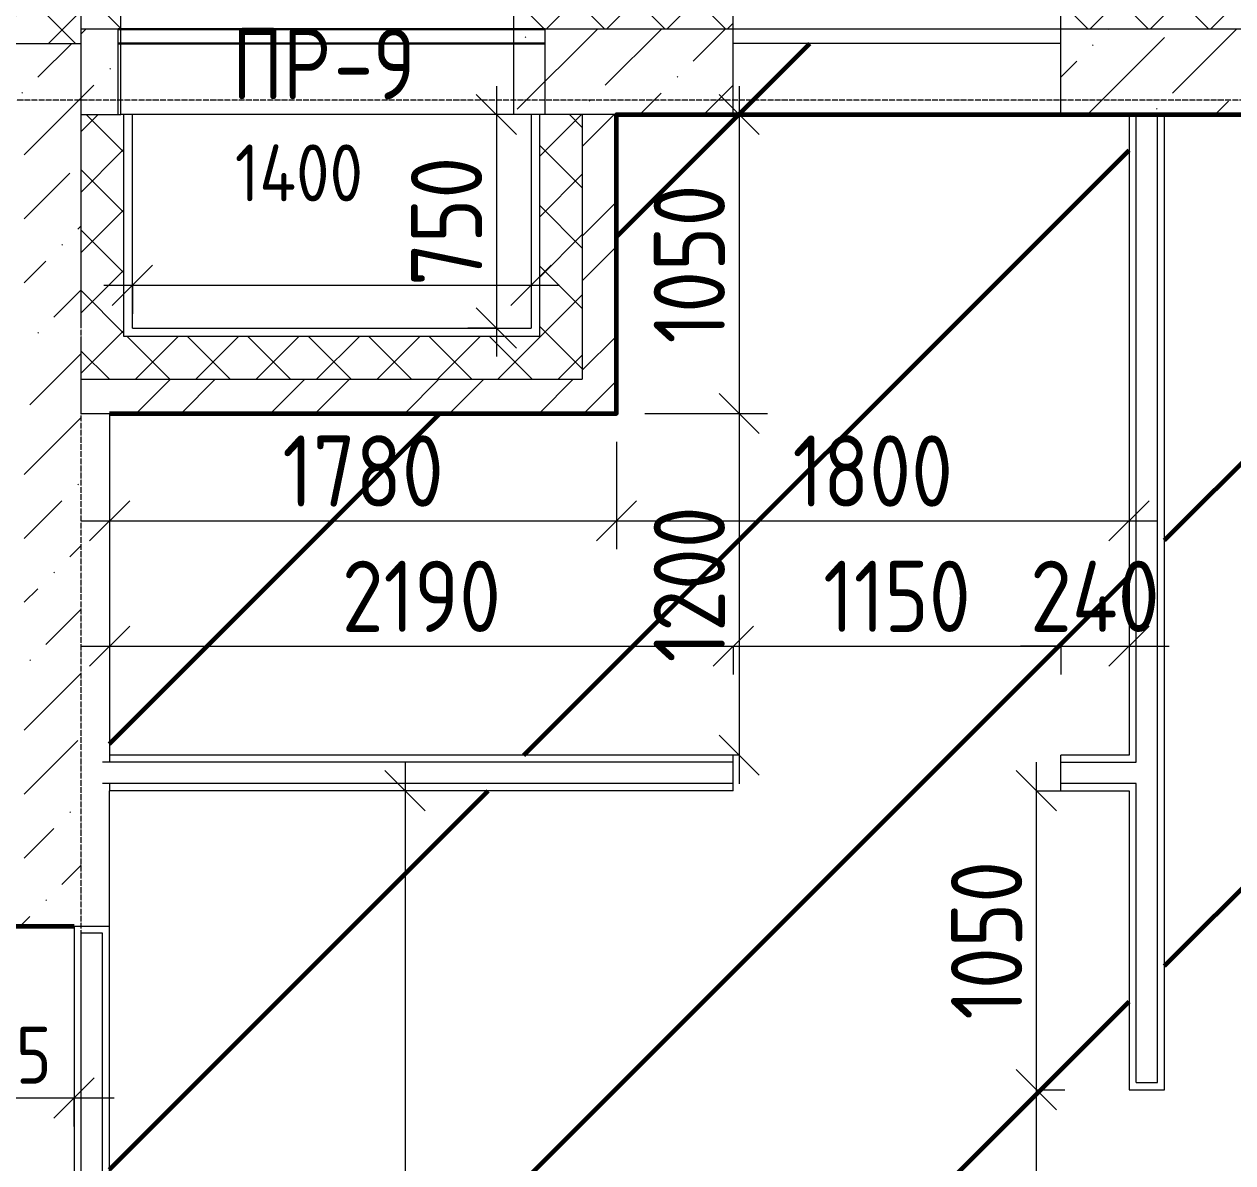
# Model space of a CAD drawing. Header units: millimetres. Extents: x -56773 to 323062, y -262288 to 76460.
# Drawn here: x 50684 to 54928, y -43191 to -39192 of the extents above; entities that cross this region are included whole.
import ezdxf

# ---------------------------------------------------------------- set-up
doc = ezdxf.new("R2010")
doc.units = ezdxf.units.MM
doc.linetypes.add('ADSK_Линия сетки', pattern=[25, 20, -2.5, 0, -2.5])
for name, color, linetype, lineweight in [('1.1)Стяжка керамзит  2 этаж', 5, 'Continuous', 60), ('3.1 Штукатурка внешн стен', 5, 'Continuous', 60), ('_ Окна', 7, 'Continuous', 18), ('Марки', 7, 'Continuous', 20), ('Окна', 7, 'Continuous', 9), ('Оси', 7, 'Continuous', 9), ('Перекрытие', 7, 'Continuous', 18), ('Размеры', 7, 'Continuous', 9), ('Стены внутренние', 7, 'Continuous', 18), ('Стены наружные', 7, 'Continuous', 18), ('Стены несущие', 7, 'Continuous', 30), ('Стены отделка', 7, 'Continuous', 30), ('Стены перегородки', 7, 'Continuous', 30), ('Стены штриховка', 7, 'Continuous', 9)]:
    doc.layers.add(name, color=color, linetype=linetype, lineweight=lineweight)
doc.layers.add('Линии', color=7, linetype='Continuous', lineweight=9, true_color=0x00a600)
doc.styles.add('GOST Common_2', font='', dxfattribs={"width": 0.9, "height": 250})
doc.styles.add('GOST Common_3', font='', dxfattribs={"width": 0.9, "height": 200})
doc.styles.add('GOST Common_5', font='', dxfattribs={"width": 0.85, "height": 250})
doc.styles.get('GOST Common_2').set_extended_font_data('GOST Common')
doc.styles.get('GOST Common_3').set_extended_font_data('GOST Common')
doc.styles.get('GOST Common_5').set_extended_font_data('GOST Common')
doc.dimstyles.new('ADSK_Основной_2_0', dxfattribs={"dimscale": 304.8, "dimtxt": 201.142999, "dimasz": 0.463911, "dimexe": 0.328084, "dimexo": 0.328084, "dimgap": 0.164042, "dimtad": 1, "dimdec": 3, "dimrnd": 0.001, "dimdsep": 46, "dimtxsty": 'GOST Common_3', "dimblk1": 'OBLIQUE', "dimblk2": 'OBLIQUE', "dimsah": 1, "dimcen": 0.09, "dimdle": 0.328084, "dimazin": 2, "dimtfac": 1, "dimtdec": 4, "dimtix": 1, "dimtmove": 0, "dimatfit": 3, "dimfxl": 1, "dimtvp": 1, "dimtolj": 1, "dimtzin": 0, "dimlwd": 20, "dimlwe": 20, "dimarcsym": 2})
doc.dimstyles.new('ADSK_Основной_2_0_1', dxfattribs={"dimscale": 304.8, "dimtxt": 201.142999, "dimasz": 0.463911, "dimexe": 0.328084, "dimexo": 0.328084, "dimgap": 0.164042, "dimtad": 1, "dimdec": 3, "dimrnd": 0.001, "dimdsep": 46, "dimtxsty": 'GOST Common_3', "dimblk1": 'OBLIQUE', "dimblk2": 'OBLIQUE', "dimsah": 1, "dimcen": 0.09, "dimdle": 0.328084, "dimazin": 2, "dimtfac": 1, "dimtdec": 4, "dimtix": 1, "dimtmove": 1, "dimatfit": 3, "dimfxl": 1, "dimtvp": 1, "dimtolj": 1, "dimtzin": 0, "dimlwd": 20, "dimlwe": 20, "dimarcsym": 2})
doc.dimstyles.new('ADSK_Основной_2_0_2', dxfattribs={"dimscale": 304.8, "dimtxt": 201.142999, "dimasz": 0.463911, "dimexe": 0.328084, "dimexo": 0.328084, "dimgap": 0.164042, "dimtad": 1, "dimdec": 3, "dimrnd": 0.001, "dimdsep": 46, "dimtxsty": 'GOST Common_3', "dimblk1": 'OBLIQUE', "dimblk2": 'OBLIQUE', "dimsah": 1, "dimcen": 0.09, "dimdle": 0.328084, "dimazin": 2, "dimtfac": 1, "dimtdec": 4, "dimtix": 1, "dimtmove": 0, "dimatfit": 3, "dimfxl": 1, "dimtvp": 1, "dimtolj": 1, "dimtzin": 0, "dimlwd": 20, "dimlwe": 20, "dimarcsym": 2})
doc.dimstyles.new('ADSK_Основной_2_0_3', dxfattribs={"dimscale": 304.8, "dimtxt": 201.142999, "dimasz": 0.463911, "dimexe": 0.328084, "dimexo": 0.328084, "dimgap": 0.164042, "dimtad": 1, "dimdec": 3, "dimrnd": 0.001, "dimdsep": 46, "dimtxsty": 'GOST Common_2', "dimblk1": 'OBLIQUE', "dimblk2": 'OBLIQUE', "dimsah": 1, "dimcen": 0.09, "dimdle": 0.328084, "dimazin": 2, "dimtfac": 1, "dimtdec": 4, "dimtix": 1, "dimtmove": 0, "dimatfit": 3, "dimfxl": 1, "dimtvp": 1, "dimtolj": 1, "dimtzin": 0, "dimlwd": 20, "dimlwe": 20, "dimarcsym": 2})
pattern_1 = [(45, (1283.93, -48864.63), (84.18955, 308.69595), [396.875, -79.375, 3.353, -76.022])]
pattern_2 = [(45, (1283.93, -48864.63), (-106.066, 106.066), []), (135, (1283.93, -48864.63), (-106.066, -106.066), [])]
pattern_3 = [(45, (1283.93, -48864.63), (-235.7317, 235.7317), []), (45, (1441.1, -48864.63), (-235.7317, 235.7317), [])]

# ---------------------------------------------------------------- blocks, each defined once
blk = doc.blocks.new('Вентрешетка - Р-1_800х2000_h_-2828640-Кладочный план 1-го этажа')
at = {"layer": '_ Окна', "lineweight": 30}
for p, q in [((-758.2, 150), (741.8, 150)), ((-758.2, 100), (741.8, 100))]:
    blk.add_line(p, q, dxfattribs=at)
at = {"layer": 'Окна'}
blk.add_line((-758.2, 150), (741.8, 150), dxfattribs=at)
blk = doc.blocks.new('_Oblique')
at = {"color": 0, "linetype": 'ByBlock', "lineweight": -2}
blk.add_line((-0.5, -0.5), (0.5, 0.5), dxfattribs=at)
blk = doc.blocks.new('*D4249')
at = {"layer": 'Defpoints', "color": 0, "transparency": 16777216}
for p in [(54323.9, -38632.1), (55183.9, -38732.1), (55183.9, -39210.7)]:
    blk.add_point(p, dxfattribs=at)
at = {"layer": 'Размеры', "color": 0, "lineweight": 20, "transparency": 16777216}
for p, q in [((55183.9, -39110.7), (55183.9, -38632.1)), ((54223.9, -38732.1), (55283.9, -38732.1)), ((54323.9, -38732.1), (54323.9, -38832.1))]:
    blk.add_line(p, q, dxfattribs=at)
at = {"layer": 'Размеры', "color": 0, "lineweight": 20, "transparency": 16777216, "xscale": 141.4, "yscale": 141.4, "zscale": 141.4, "rotation": 180}
blk.add_blockref('_Oblique', (54323.9, -38732.1), dxfattribs=at)
at = {"layer": 'Размеры', "color": 0, "lineweight": 20, "transparency": 16777216, "xscale": 141.4, "yscale": 141.4, "zscale": 141.4}
blk.add_blockref('_Oblique', (55183.9, -38732.1), dxfattribs=at)
at = {"layer": 'Размеры', "color": 0, "lineweight": 9, "transparency": 16777216, "insert": (54753.9, -38582.1), "char_height": 200, "width": 454.106, "attachment_point": 5, "style": 'GOST Common_3'}
blk.add_mtext('\\A1;860', dxfattribs=at)
blk = doc.blocks.new('*D3868')
at = {"layer": 'Defpoints', "color": 0, "transparency": 16777216}
for p in [(50333.9, -42381.7), (50858.9, -42863.4), (50858.9, -42963.3)]:
    blk.add_point(p, dxfattribs=at)
at = {"layer": 'Размеры', "color": 0, "lineweight": 20, "transparency": 16777216}
for p, q in [((50333.9, -42481.7), (50333.9, -43063.3)), ((50333.9, -42963.3), (50192.5, -42963.3)), ((50333.9, -42963.3), (50858.9, -42963.3)), ((50858.9, -42963.3), (51000.3, -42963.3)), ((50858.9, -42963.4), (50858.9, -43063.3))]:
    blk.add_line(p, q, dxfattribs=at)
at = {"layer": 'Размеры', "color": 0, "lineweight": 20, "transparency": 16777216, "xscale": 141.4, "yscale": 141.4, "zscale": 141.4}
blk.add_blockref('_Oblique', (50333.9, -42963.3), dxfattribs=at)
at = {"layer": 'Размеры', "color": 0, "lineweight": 20, "transparency": 16777216, "xscale": 141.4, "yscale": 141.4, "zscale": 141.4, "rotation": 180}
blk.add_blockref('_Oblique', (50858.9, -42963.3), dxfattribs=at)
at = {"layer": 'Размеры', "color": 0, "lineweight": 9, "transparency": 16777216, "insert": (50596.4, -42813.3), "char_height": 200, "width": 454.106, "attachment_point": 5, "style": 'GOST Common_3'}
blk.add_mtext('\\A1;525', dxfattribs=at)
blk = doc.blocks.new('*D3887')
at = {"layer": 'Defpoints', "color": 0, "transparency": 16777216}
for p in [(54138.6, -42934.7), (54238.6, -42934.7), (54138.6, -44034.7)]:
    blk.add_point(p, dxfattribs=at)
at = {"layer": 'Размеры', "color": 0, "lineweight": 20, "transparency": 16777216}
for p, q in [((54238.6, -44134.7), (54238.6, -42834.7)), ((54238.6, -42934.7), (54338.6, -42934.7)), ((54238.6, -44034.7), (54338.6, -44034.7))]:
    blk.add_line(p, q, dxfattribs=at)
at = {"layer": 'Размеры', "color": 0, "lineweight": 20, "transparency": 16777216, "xscale": 141.4, "yscale": 141.4, "zscale": 141.4}
for p, rotation in [((54238.6, -42934.7), 90), ((54238.6, -44034.7), 270)]:
    blk.add_blockref('_Oblique', p, dxfattribs=dict(at, rotation=rotation))
at = {"layer": 'Размеры', "color": 0, "lineweight": 9, "transparency": 16777216, "insert": (54063.6, -43484.7), "char_height": 250, "width": 515.472, "attachment_point": 5, "rotation": 90, "style": 'GOST Common_2'}
blk.add_mtext('\\A1;1100', dxfattribs=at)
blk = doc.blocks.new('*D3888')
at = {"layer": 'Defpoints', "color": 0, "transparency": 16777216}
for p in [(54138.6, -41884.7), (54238.6, -41884.7), (54138.6, -42934.7)]:
    blk.add_point(p, dxfattribs=at)
at = {"layer": 'Размеры', "color": 0, "lineweight": 20, "transparency": 16777216}
for p, q in [((54238.6, -43034.7), (54238.6, -41784.7)), ((54238.6, -41884.7), (54338.6, -41884.7)), ((54238.6, -42934.7), (54338.6, -42934.7))]:
    blk.add_line(p, q, dxfattribs=at)
at = {"layer": 'Размеры', "color": 0, "lineweight": 20, "transparency": 16777216, "xscale": 141.4, "yscale": 141.4, "zscale": 141.4}
for p, rotation in [((54238.6, -41884.7), 90), ((54238.6, -42934.7), 270)]:
    blk.add_blockref('_Oblique', p, dxfattribs=dict(at, rotation=rotation))
at = {"layer": 'Размеры', "color": 0, "lineweight": 9, "transparency": 16777216, "insert": (54063.6, -42409.7), "char_height": 250, "width": 560.473, "attachment_point": 5, "rotation": 90, "style": 'GOST Common_2'}
blk.add_mtext('\\A1;1050', dxfattribs=at)
blk = doc.blocks.new('*D3889')
at = {"layer": 'Defpoints', "color": 0, "transparency": 16777216}
for p in [(52121.4, -41884.7), (51558.9, -45184.7), (52021.5, -45184.7)]:
    blk.add_point(p, dxfattribs=at)
at = {"layer": 'Размеры', "color": 0, "lineweight": 20, "transparency": 16777216}
for p, q in [((52021.5, -41784.7), (52021.5, -45284.7)), ((52021.4, -41884.7), (51921.5, -41884.7)), ((51658.9, -45184.7), (52121.5, -45184.7))]:
    blk.add_line(p, q, dxfattribs=at)
at = {"layer": 'Размеры', "color": 0, "lineweight": 20, "transparency": 16777216, "xscale": 141.4, "yscale": 141.4, "zscale": 141.4}
for p, rotation in [((52021.5, -41884.7), 90), ((52021.5, -45184.7), 270)]:
    blk.add_blockref('_Oblique', p, dxfattribs=dict(at, rotation=rotation))
at = {"layer": 'Размеры', "color": 0, "lineweight": 9, "transparency": 16777216, "insert": (51846.5, -43534.7), "char_height": 250, "width": 605.475, "attachment_point": 5, "rotation": 90, "style": 'GOST Common_2'}
blk.add_mtext('\\A1;3300', dxfattribs=at)
blk = doc.blocks.new('*D3891')
at = {"layer": 'Defpoints', "color": 0, "transparency": 16777216}
for p in [(50983.9, -41276.9), (53173.9, -41276.9), (53173.9, -41376.8)]:
    blk.add_point(p, dxfattribs=at)
at = {"layer": 'Размеры', "color": 0, "lineweight": 20, "transparency": 16777216}
for p, q in [((50883.9, -41376.8), (53273.9, -41376.8)), ((50983.9, -41376.9), (50983.9, -41476.8)), ((53173.9, -41376.9), (53173.9, -41476.8))]:
    blk.add_line(p, q, dxfattribs=at)
at = {"layer": 'Размеры', "color": 0, "lineweight": 20, "transparency": 16777216, "xscale": 141.4, "yscale": 141.4, "zscale": 141.4, "rotation": 180}
blk.add_blockref('_Oblique', (50983.9, -41376.8), dxfattribs=at)
at = {"layer": 'Размеры', "color": 0, "lineweight": 20, "transparency": 16777216, "xscale": 141.4, "yscale": 141.4, "zscale": 141.4}
blk.add_blockref('_Oblique', (53173.9, -41376.8), dxfattribs=at)
at = {"layer": 'Размеры', "color": 0, "lineweight": 9, "transparency": 16777216, "insert": (52078.9, -41201.8), "char_height": 250, "width": 560.473, "attachment_point": 5, "style": 'GOST Common_2'}
blk.add_mtext('\\A1;2190', dxfattribs=at)
blk = doc.blocks.new('*D3892')
at = {"layer": 'Defpoints', "color": 0, "transparency": 16777216}
for p in [(53173.9, -41276.9), (54323.9, -41276.9), (54323.9, -41376.8)]:
    blk.add_point(p, dxfattribs=at)
at = {"layer": 'Размеры', "color": 0, "lineweight": 20, "transparency": 16777216}
for p, q in [((53073.9, -41376.8), (54423.9, -41376.8)), ((53173.9, -41376.9), (53173.9, -41476.8)), ((54323.9, -41376.9), (54323.9, -41476.8))]:
    blk.add_line(p, q, dxfattribs=at)
at = {"layer": 'Размеры', "color": 0, "lineweight": 20, "transparency": 16777216, "xscale": 141.4, "yscale": 141.4, "zscale": 141.4, "rotation": 180}
blk.add_blockref('_Oblique', (53173.9, -41376.8), dxfattribs=at)
at = {"layer": 'Размеры', "color": 0, "lineweight": 20, "transparency": 16777216, "xscale": 141.4, "yscale": 141.4, "zscale": 141.4}
blk.add_blockref('_Oblique', (54323.9, -41376.8), dxfattribs=at)
at = {"layer": 'Размеры', "color": 0, "lineweight": 9, "transparency": 16777216, "insert": (53748.9, -41201.8), "char_height": 250, "width": 515.472, "attachment_point": 5, "style": 'GOST Common_2'}
blk.add_mtext('\\A1;1150', dxfattribs=at)
blk = doc.blocks.new('*D3893')
at = {"layer": 'Defpoints', "color": 0, "transparency": 16777216}
for p in [(54323.9, -41276.9), (54563.9, -41276.9), (54563.9, -41376.8)]:
    blk.add_point(p, dxfattribs=at)
at = {"layer": 'Размеры', "color": 0, "lineweight": 20, "transparency": 16777216}
for p, q in [((54323.9, -41376.8), (54182.5, -41376.8)), ((54323.9, -41376.8), (54563.9, -41376.8)), ((54323.9, -41376.9), (54323.9, -41476.8)), ((54563.9, -41376.8), (54705.3, -41376.8)), ((54563.9, -41376.9), (54563.9, -41476.8))]:
    blk.add_line(p, q, dxfattribs=at)
at = {"layer": 'Размеры', "color": 0, "lineweight": 20, "transparency": 16777216, "xscale": 141.4, "yscale": 141.4, "zscale": 141.4}
blk.add_blockref('_Oblique', (54323.9, -41376.8), dxfattribs=at)
at = {"layer": 'Размеры', "color": 0, "lineweight": 20, "transparency": 16777216, "xscale": 141.4, "yscale": 141.4, "zscale": 141.4, "rotation": 180}
blk.add_blockref('_Oblique', (54563.9, -41376.8), dxfattribs=at)
at = {"layer": 'Размеры', "color": 0, "lineweight": 9, "transparency": 16777216, "insert": (54443.9, -41201.8), "char_height": 250, "width": 474.561, "attachment_point": 5, "style": 'GOST Common_2'}
blk.add_mtext('\\A1;240', dxfattribs=at)
blk = doc.blocks.new('*D3894')
at = {"layer": 'Defpoints', "color": 0, "transparency": 16777216}
for p in [(52763.9, -40559.7), (50983.9, -40836.7), (52763.9, -40936.7)]:
    blk.add_point(p, dxfattribs=at)
at = {"layer": 'Размеры', "color": 0, "lineweight": 20, "transparency": 16777216}
for p, q in [((52763.9, -40659.7), (52763.9, -41036.7)), ((50883.9, -40936.7), (52863.9, -40936.7)), ((50983.9, -40936.7), (50983.9, -41036.7))]:
    blk.add_line(p, q, dxfattribs=at)
at = {"layer": 'Размеры', "color": 0, "lineweight": 20, "transparency": 16777216, "xscale": 141.4, "yscale": 141.4, "zscale": 141.4, "rotation": 180}
blk.add_blockref('_Oblique', (50983.9, -40936.7), dxfattribs=at)
at = {"layer": 'Размеры', "color": 0, "lineweight": 20, "transparency": 16777216, "xscale": 141.4, "yscale": 141.4, "zscale": 141.4}
blk.add_blockref('_Oblique', (52763.9, -40936.7), dxfattribs=at)
at = {"layer": 'Размеры', "color": 0, "lineweight": 9, "transparency": 16777216, "insert": (51873.9, -40761.7), "char_height": 250, "width": 560.473, "attachment_point": 5, "style": 'GOST Common_2'}
blk.add_mtext('\\A1;1780', dxfattribs=at)
blk = doc.blocks.new('*D3895')
at = {"layer": 'Defpoints', "color": 0, "transparency": 16777216}
for p in [(52763.9, -40559.7), (54563.9, -40836.7), (54563.9, -40936.7)]:
    blk.add_point(p, dxfattribs=at)
at = {"layer": 'Размеры', "color": 0, "lineweight": 20, "transparency": 16777216}
for p, q in [((52763.9, -40659.7), (52763.9, -41036.7)), ((52663.9, -40936.7), (54663.9, -40936.7)), ((54563.9, -40936.7), (54563.9, -41036.7))]:
    blk.add_line(p, q, dxfattribs=at)
at = {"layer": 'Размеры', "color": 0, "lineweight": 20, "transparency": 16777216, "xscale": 141.4, "yscale": 141.4, "zscale": 141.4, "rotation": 180}
blk.add_blockref('_Oblique', (52763.9, -40936.7), dxfattribs=at)
at = {"layer": 'Размеры', "color": 0, "lineweight": 20, "transparency": 16777216, "xscale": 141.4, "yscale": 141.4, "zscale": 141.4}
blk.add_blockref('_Oblique', (54563.9, -40936.7), dxfattribs=at)
at = {"layer": 'Размеры', "color": 0, "lineweight": 9, "transparency": 16777216, "insert": (53663.9, -40761.7), "char_height": 250, "width": 560.473, "attachment_point": 5, "style": 'GOST Common_2'}
blk.add_mtext('\\A1;1800', dxfattribs=at)
blk = doc.blocks.new('*D3896')
at = {"layer": 'Defpoints', "color": 0, "transparency": 16777216}
for p in [(53294.7, -39509.7), (52763.9, -40559.7), (53194.7, -40559.7)]:
    blk.add_point(p, dxfattribs=at)
at = {"layer": 'Размеры', "color": 0, "lineweight": 20, "transparency": 16777216}
for p, q in [((53194.7, -39409.7), (53194.7, -40659.7)), ((53194.7, -39509.7), (53094.7, -39509.7)), ((52863.9, -40559.7), (53294.7, -40559.7))]:
    blk.add_line(p, q, dxfattribs=at)
at = {"layer": 'Размеры', "color": 0, "lineweight": 20, "transparency": 16777216, "xscale": 141.4, "yscale": 141.4, "zscale": 141.4}
for p, rotation in [((53194.7, -39509.7), 90), ((53194.7, -40559.7), 270)]:
    blk.add_blockref('_Oblique', p, dxfattribs=dict(at, rotation=rotation))
at = {"layer": 'Размеры', "color": 0, "lineweight": 9, "transparency": 16777216, "insert": (53019.7, -40034.7), "char_height": 250, "width": 560.473, "attachment_point": 5, "rotation": 90, "style": 'GOST Common_2'}
blk.add_mtext('\\A1;1050', dxfattribs=at)
blk = doc.blocks.new('*D3897')
at = {"layer": 'Defpoints', "color": 0, "transparency": 16777216}
for p in [(52763.9, -40559.7), (53194.7, -41759.7), (53294.7, -41759.7)]:
    blk.add_point(p, dxfattribs=at)
at = {"layer": 'Размеры', "color": 0, "lineweight": 20, "transparency": 16777216}
for p, q in [((53194.7, -40459.7), (53194.7, -41859.7)), ((52863.9, -40559.7), (53294.7, -40559.7)), ((53194.7, -41759.7), (53094.7, -41759.7))]:
    blk.add_line(p, q, dxfattribs=at)
at = {"layer": 'Размеры', "color": 0, "lineweight": 20, "transparency": 16777216, "xscale": 141.4, "yscale": 141.4, "zscale": 141.4}
for p, rotation in [((53194.7, -40559.7), 90), ((53194.7, -41759.7), 270)]:
    blk.add_blockref('_Oblique', p, dxfattribs=dict(at, rotation=rotation))
at = {"layer": 'Размеры', "color": 0, "lineweight": 9, "transparency": 16777216, "insert": (53019.7, -41159.7), "char_height": 250, "width": 560.473, "attachment_point": 5, "rotation": 90, "style": 'GOST Common_2'}
blk.add_mtext('\\A1;1200', dxfattribs=at)
blk = doc.blocks.new('*D3898')
at = {"layer": 'Defpoints', "color": 0, "transparency": 16777216}
for p in [(51063.9, -40009.4), (52463.9, -40009.4), (52463.9, -40109.4)]:
    blk.add_point(p, dxfattribs=at)
at = {"layer": 'Размеры', "color": 0, "lineweight": 20, "transparency": 16777216}
for p, q in [((50963.9, -40109.4), (52563.9, -40109.4)), ((51063.9, -40109.4), (51063.9, -40209.4)), ((52463.9, -40109.4), (52463.9, -40209.4))]:
    blk.add_line(p, q, dxfattribs=at)
at = {"layer": 'Размеры', "color": 0, "lineweight": 20, "transparency": 16777216, "xscale": 141.4, "yscale": 141.4, "zscale": 141.4, "rotation": 180}
blk.add_blockref('_Oblique', (51063.9, -40109.4), dxfattribs=at)
at = {"layer": 'Размеры', "color": 0, "lineweight": 20, "transparency": 16777216, "xscale": 141.4, "yscale": 141.4, "zscale": 141.4}
blk.add_blockref('_Oblique', (52463.9, -40109.4), dxfattribs=at)
at = {"layer": 'Размеры', "color": 0, "lineweight": 9, "transparency": 16777216, "insert": (51423.7, -39614.7), "char_height": 200, "width": 580.928, "attachment_point": 1, "line_spacing_factor": 1.022761, "style": 'GOST Common_3'}
blk.add_mtext('\\A1;1400', dxfattribs=at)
blk = doc.blocks.new('*D3899')
at = {"layer": 'Defpoints', "color": 0, "transparency": 16777216}
for p in [(52442.2, -39509.7), (52342.2, -40259.7), (52442.2, -40259.7)]:
    blk.add_point(p, dxfattribs=at)
at = {"layer": 'Размеры', "color": 0, "lineweight": 20, "transparency": 16777216}
for p, q in [((52342.2, -39409.7), (52342.2, -40359.7)), ((52342.2, -39509.7), (52242.2, -39509.7)), ((52342.2, -40259.7), (52242.2, -40259.7))]:
    blk.add_line(p, q, dxfattribs=at)
at = {"layer": 'Размеры', "color": 0, "lineweight": 20, "transparency": 16777216, "xscale": 141.4, "yscale": 141.4, "zscale": 141.4}
for p, rotation in [((52342.2, -39509.7), 90), ((52342.2, -40259.7), 270)]:
    blk.add_blockref('_Oblique', p, dxfattribs=dict(at, rotation=rotation))
at = {"layer": 'Размеры', "color": 0, "lineweight": 9, "transparency": 16777216, "insert": (52167.2, -39884.7), "char_height": 250, "width": 454.106, "attachment_point": 5, "rotation": 90, "style": 'GOST Common_2'}
blk.add_mtext('\\A1;750', dxfattribs=at)

msp = doc.modelspace()

# ---------------------------------------------------------------- hatches: boundary and pattern name
at = {"layer": '1.1)Стяжка керамзит  2 этаж', "transparency": 33554687}
h = msp.add_hatch(dxfattribs=at)
h.set_pattern_fill('ANSI31', color=5, scale=333)
h.paths.add_polyline_path([(61313.9343, -39509.6624), (60083.9343, -39509.6624), (57883.9343, -39509.6624), (57613.9343, -39509.6624), (57613.9343, -42934.6624), (57488.9343, -42934.6624), (57488.9343, -39509.6624), (57083.9343, -39509.6624), (57083.9343, -39659.6624), (56683.9343, -39659.6624), (56683.9343, -39509.6624), (56383.9343, -39509.6624), (55183.9343, -39509.6624), (54688.9343, -39509.6624), (54688.9343, -42934.6624), (54563.9343, -42934.6624), (54563.9343, -41884.6624), (54323.9343, -41884.6624), (54323.9343, -41759.6624), (54563.9343, -41759.6624), (54563.9343, -39509.6624), (54323.9343, -39509.6624), (54323.9343, -39260.0253), (53173.9343, -39260.0253), (53173.9343, -39509.6624), (52763.9343, -39509.6624), (52763.9343, -40559.6624), (50983.9343, -40559.6624), (50983.9343, -41759.6624), (53173.9343, -41759.6624), (53173.9343, -41784.6624), (53173.9343, -41884.6624), (50983.9343, -41884.6624), (50983.9343, -43859.6624), (50858.9343, -43859.6624), (50858.9343, -42359.6624), (50608.9343, -42359.6624), (50608.9343, -45184.6624), (50858.9343, -45184.6624), (50858.9343, -44959.6624), (50983.9343, -44959.6624), (50983.9343, -45184.6624), (51558.9343, -45184.6624), (51558.9343, -46034.6624), (51691.5932, -46034.6624), (51691.5932, -46134.6624), (54563.9343, -46134.6624), (54563.9343, -44034.6624), (54688.9343, -44034.6624), (54688.9343, -46134.6624), (56108.9343, -46134.6624), (56108.9343, -45184.6624), (57488.9343, -45184.6624), (57488.9343, -44034.6624), (57613.9343, -44034.6624), (57613.9343, -46134.6624), (58213.9343, -46134.6624), (58213.9343, -46259.6624), (61513.9343, -46259.6624), (61513.9343, -46134.6624), (62833.9343, -46134.6624), (62833.9343, -45909.6624), (62283.9343, -45909.6624), (62283.9343, -45659.6624), (61313.9343, -45659.6624), (61313.9343, -44259.6624), (61038.9343, -44259.6624), (61038.9343, -44059.6624), (61313.9343, -44059.6624)])
h.paths.add_polyline_path([(59338.9343, -46159.6624), (59488.9343, -46159.6624), (59488.9343, -46234.6624), (59338.9343, -46234.6624)], flags=16)
h.paths.add_polyline_path([(62833.9343, -48459.6624), (62833.9343, -46859.6624), (62833.9343, -46259.6624), (51691.5932, -46259.6624), (51691.5932, -55809.6624), (53283.9343, -55809.6624), (54483.9343, -55809.6624), (56083.9343, -55809.6624), (56683.9343, -55809.6624), (56683.9343, -55659.6624), (57083.9343, -55659.6624), (57083.9343, -55809.6624), (57683.9343, -55809.6624), (60083.9343, -55809.6624), (60388.9343, -55809.6624), (60388.9343, -55759.6624), (60388.9343, -54684.6624), (60388.9343, -54634.6624), (60488.9343, -54634.6624), (60488.9343, -54684.6624), (60488.9343, -55759.6624), (60488.9343, -55809.6624), (62683.9343, -55809.6624), (62683.9343, -55659.6624), (63038.9343, -55659.6624), (63038.9343, -55359.6624), (63038.9343, -54684.6624), (63038.9343, -54634.6624), (63083.9343, -54634.6624), (63083.9343, -53384.6624), (63038.9343, -53384.6624), (63038.9343, -53334.6624), (63038.9343, -52584.6624), (63038.9343, -52534.6624), (63083.9343, -52534.6624), (63083.9343, -51084.6624), (63038.9343, -51084.6624), (63038.9343, -51034.6624), (63038.9343, -50909.6624), (63038.9343, -50709.6624), (62988.9343, -50709.6624), (62197.2677, -50709.6624), (62147.2677, -50709.6624), (61330.601, -50709.6624), (61280.601, -50709.6624), (60488.9343, -50709.6624), (60488.9343, -51034.6624), (60488.9343, -51084.6624), (60388.9343, -51084.6624), (60388.9343, -51034.6624), (60388.9343, -50709.6624), (60388.9343, -50609.6624), (60488.9343, -50609.6624), (61280.601, -50609.6624), (61330.601, -50609.6624), (62147.2677, -50609.6624), (62197.2677, -50609.6624), (62833.9343, -50609.6624), (62833.9343, -50059.6624), (62683.9343, -50059.6624), (62683.9343, -49659.6624), (62833.9343, -49659.6624)])
h.paths.add_polyline_path([(56108.9343, -49384.6624), (57858.9343, -49384.6624), (57858.9343, -50134.6624), (56108.9343, -50134.6624)], flags=16)
h.paths.add_polyline_path([(56133.9343, -49409.6624), (57833.9343, -49409.6624), (57833.9343, -50109.6624), (56133.9343, -50109.6624)], flags=0)
h.paths.add_polyline_path([(56183.9343, -49459.6624), (57008.9343, -49459.6624), (57008.9343, -49659.6624), (57058.9343, -49659.6624), (57058.9343, -49459.6624), (57083.9343, -49459.6624), (57783.9343, -49459.6624), (57783.9343, -50059.6624), (56183.9343, -50059.6624)], flags=0)
h.paths.add_polyline_path([(56683.9343, -49659.6624), (57083.9343, -49659.6624), (57083.9343, -50059.6624), (56683.9343, -50059.6624)], flags=0)
h.paths.add_polyline_path([(60388.9343, -52534.6624), (60488.9343, -52534.6624), (60488.9343, -52584.6624), (60488.9343, -53334.6624), (60488.9343, -53384.6624), (60388.9343, -53384.6624), (60388.9343, -53334.6624), (60388.9343, -52584.6624)], flags=16)
h.paths.add_polyline_path([(60451.4343, -52584.6624), (60451.4343, -53334.6624), (60426.4343, -53334.6624), (60426.4343, -52584.6624)], flags=0)
h.paths.add_polyline_path([(62978.3843, -53059.6624), (62992.3843, -53059.6624), (62992.3843, -53709.6624), (62978.3843, -53709.6624)], flags=16)
h.paths.add_polyline_path([(62978.3843, -54309.6624), (62992.3843, -54309.6624), (62992.3843, -54959.6624), (62978.3843, -54959.6624)], flags=16)
h.paths.add_polyline_path([(51558.9343, -51734.6624), (51233.9343, -51734.6624), (51233.9343, -51709.6624), (51233.9343, -51609.6624), (51558.9343, -51609.6624), (51558.9343, -51384.6624), (51691.5932, -51384.6624), (51691.5932, -50484.6624), (51558.9343, -50484.6624), (51558.9343, -50134.6624), (46883.9343, -50134.6624), (46883.9343, -55659.6624), (47283.9343, -55659.6624), (47283.9343, -55809.6624), (48183.9343, -55809.6624), (49783.9343, -55809.6624), (50683.9343, -55809.6624), (50683.9343, -55659.6624), (51083.9343, -55659.6624), (51083.9343, -55809.6624), (51558.9343, -55809.6624)])
at = {"layer": 'Стены внутренние', "lineweight": 9}
h = msp.add_hatch(dxfattribs=at)
h.set_pattern_fill('FP_1', color=256, style=0, pattern_type=2)
h.set_pattern_definition(pattern_1)
h.paths.add_polyline_path([(50883.9343, -39509.6624), (51023.9343, -39509.6624), (51023.9343, -39209.6624), (50883.9343, -39209.6624)])
h.paths.add_polyline_path([(55183.9343, -39509.6624), (55183.9343, -39210.6624), (54323.9343, -39209.6624), (54323.9343, -39509.6624), (54688.9343, -39509.6624)])
h.paths.add_polyline_path([(62683.9343, -39509.6624), (62683.9343, -39209.6624), (60083.9343, -39210.6624), (60083.9343, -39509.6624), (61433.9343, -39509.6624)])
h.paths.add_polyline_path([(52493.9343, -39509.6624), (53173.9343, -39509.6624), (53173.9343, -39209.6624), (52403.9343, -39209.6624), (52403.9343, -39509.6624), (52463.9343, -39509.6624)])
h.paths.add_polyline_path([(57883.9343, -39509.6624), (57883.9343, -39210.6624), (57083.9343, -39209.6624), (57083.9343, -39509.6624), (57613.9343, -39509.6624)])
h.paths.add_polyline_path([(56683.9343, -39509.6624), (56683.9343, -39209.6624), (56383.9343, -39210.6624), (56383.9343, -39509.6624)])
h = msp.add_hatch(dxfattribs=at)
h.set_pattern_fill('FP_5', color=256, style=0, pattern_type=2)
h.set_pattern_definition(pattern_3)
h.paths.add_polyline_path([(52643.9343, -40439.6624), (52763.9343, -40439.6624), (52763.9343, -39509.6624), (52643.9343, -39509.6624)])
h = msp.add_hatch(dxfattribs=at)
h.set_pattern_fill('FP_5', color=256, style=0, pattern_type=2)
h.set_pattern_definition(pattern_3)
h.paths.add_polyline_path([(50983.9343, -40559.6624), (52763.9343, -40559.6624), (52763.9343, -40439.6624), (50883.9343, -40439.6624), (50883.9343, -40559.6624), (50958.9343, -40559.6624)])
at = {"layer": 'Стены наружные', "lineweight": 9}
h = msp.add_hatch(dxfattribs=at)
h.set_pattern_fill('FP_4', color=256, style=0, pattern_type=2)
h.set_pattern_definition(pattern_2)
h.paths.add_polyline_path([(47263.9343, -39259.6624), (50883.9343, -39259.6624), (50883.9343, -39079.6624), (47263.9343, -39079.6624)])
h = msp.add_hatch(dxfattribs=at)
h.set_pattern_fill('FP_4', color=256, style=0, pattern_type=2)
h.set_pattern_definition(pattern_2)
h.paths.add_polyline_path([(55233.9343, -39209.6624), (55233.9343, -39079.6624), (54323.9343, -39079.6624), (54323.9343, -39209.6624)])
h.paths.add_polyline_path([(52403.9343, -39209.6624), (53173.9343, -39209.6624), (53173.9343, -39079.6624), (52403.9343, -39079.6624)])
h.paths.add_polyline_path([(62683.9343, -39209.6624), (62683.9343, -39079.6624), (60033.9343, -39079.6624), (60033.9343, -39209.6624), (61329.6592, -39209.6624)])
h.paths.add_polyline_path([(51022.3524, -39209.6624), (51023.9343, -39209.6624), (51023.9343, -39079.6624), (50883.9343, -39079.6624), (50883.9343, -39209.6624)])
h.paths.add_polyline_path([(56683.9343, -39209.6624), (57933.9343, -39209.6624), (57933.9343, -39079.6624), (56333.9343, -39079.6624), (56333.9343, -39209.6624)])
h = msp.add_hatch(dxfattribs=at)
h.set_pattern_fill('FP_1', color=256, style=0, pattern_type=2)
h.set_pattern_definition(pattern_1)
h.paths.add_polyline_path([(50883.9343, -39459.6624), (50883.9343, -39259.6624), (47083.9343, -39259.6624), (47083.9343, -39459.6624), (50683.9343, -39459.6624)])
h = msp.add_hatch(dxfattribs=at)
h.set_pattern_fill('FP_1', color=256, style=0, pattern_type=2)
h.set_pattern_definition(pattern_1)
h.paths.add_polyline_path([(50883.9343, -42159.6624), (50883.9343, -39459.6624), (50683.9343, -39459.6624), (50683.9343, -42159.6624)])
h = msp.add_hatch(dxfattribs=at)
h.set_pattern_fill('FP_4', color=256, style=0, pattern_type=2)
h.set_pattern_definition(pattern_2)
h.paths.add_polyline_path([(51033.9343, -40289.6624), (51033.9343, -39651.9731), (51023.9343, -39651.9731), (51023.9343, -39509.6624), (50883.9343, -39509.6624), (50883.9343, -40289.6624), (51022.3524, -40289.6624)])
h = msp.add_hatch(dxfattribs=at)
h.set_pattern_fill('FP_4', color=256, style=0, pattern_type=2)
h.set_pattern_definition(pattern_2)
h.paths.add_polyline_path([(51023.9343, -39651.9731), (51033.9343, -39651.9731), (51033.9343, -39509.6624), (51023.9343, -39509.6624)])
h = msp.add_hatch(dxfattribs=at)
h.set_pattern_fill('FP_4', color=256, style=0, pattern_type=2)
h.set_pattern_definition(pattern_2)
h.paths.add_polyline_path([(52643.9343, -40289.6624), (52643.9343, -39509.6624), (52493.9343, -39509.6624), (52494.8248, -40289.6624)])
h = msp.add_hatch(dxfattribs=at)
h.set_pattern_fill('FP_4', color=256, style=0, pattern_type=2)
h.set_pattern_definition(pattern_2)
h.paths.add_polyline_path([(51022.3524, -40439.6624), (52643.9343, -40439.6624), (52643.9343, -40289.6624), (50883.9343, -40289.6624), (50883.9343, -40439.6624)])
h = msp.add_hatch(dxfattribs=at)
h.set_pattern_fill('FP_1', color=256, style=0, pattern_type=2)
h.set_pattern_definition(pattern_1)
h.paths.add_polyline_path([(49333.9343, -42359.6624), (49333.9343, -42159.6624), (48433.9343, -42159.6624), (48433.9343, -42359.6624)])
h.paths.add_polyline_path([(47433.9343, -42359.6624), (47433.9343, -42159.6624), (47083.9343, -42159.6624), (47083.9343, -42359.6624)])
h.paths.add_polyline_path([(50333.9343, -42359.6624), (50883.9343, -42359.6624), (50883.9343, -42159.6624), (50333.9343, -42159.6624), (50333.9343, -42261.6105)])

# ---------------------------------------------------------------- linework, layer by layer
at = {"layer": '3.1 Штукатурка внешн стен'}
for points in [[(50983.9343, -40559.6624), (52763.9343, -40559.6624), (52763.9343, -39509.6624), (54563.9343, -39509.6624), (62883.9343, -39509.6624)], [(43283.9343, -46259.6624), (47083.9343, -46259.6624), (47083.9343, -42359.6624), (50858.9343, -42359.6624)]]:
    msp.add_lwpolyline(points, dxfattribs=at)
at = {"layer": 'Линии', "color": 7, "lineweight": 18}
for p, q in [((51013.9343, -39509.6624), (51013.9343, -39209.6624)), ((52513.9343, -39509.6624), (52513.9343, -39209.6624))]:
    msp.add_line(p, q, dxfattribs=at)
at = {"layer": 'Оси', "linetype": 'ADSK_Линия сетки', "lineweight": 5}
for p, q in [((50883.9343, -59838.5137), (50883.9343, -38837.1863)), ((63681.4538, -39459.6624), (-23956.1623, -39459.6624))]:
    msp.add_line(p, q, dxfattribs=at)
at = {"layer": 'Перекрытие'}
for p, q in [((54323.9343, -39209.6624), (53173.9343, -39209.6624)), ((54323.9343, -39260.0253), (53173.9343, -39260.0253))]:
    msp.add_line(p, q, dxfattribs=at)
at = {"layer": 'Стены внутренние', "lineweight": 5}
for p, q in [((51023.9343, -39509.6624), (51023.9343, -39209.6624)), ((52403.9343, -39509.6624), (52403.9343, -39209.6624)), ((52403.9343, -39509.6624), (51063.9343, -39509.6624))]:
    msp.add_line(p, q, dxfattribs=at)
at = {"layer": 'Стены наружные', "lineweight": 9}
for p, q in [((51023.9343, -39209.6624), (51023.9343, -39079.6624)), ((52403.9343, -39209.6624), (52403.9343, -39079.6624))]:
    msp.add_line(p, q, dxfattribs=at)
at = {"layer": 'Стены несущие', "lineweight": 9}
for p, q in [((53173.9343, -39509.6624), (53173.9343, -39209.6624)), ((54323.9343, -39509.6624), (54323.9343, -39209.6624)), ((47083.9343, -39259.6624), (50883.9343, -39259.6624)), ((50883.9343, -39509.6624), (50883.9343, -39259.6624)), ((50883.9343, -40259.6624), (50883.9343, -39459.6624)), ((52463.9343, -39509.6624), (52403.9343, -39509.6624)), ((52643.9343, -39509.6624), (52643.9343, -40439.6624)), ((53173.9343, -39509.6624), (52763.9343, -39509.6624)), ((52763.9343, -40559.6624), (52763.9343, -39509.6624)), ((54323.9343, -39509.6624), (54563.9343, -39509.6624)), ((54563.9343, -39509.6624), (54563.9343, -41759.6624)), ((54688.9343, -39509.6624), (55183.9343, -39509.6624)), ((54688.9343, -42934.6624), (54688.9343, -39509.6624)), ((50883.9343, -40439.6624), (52643.9343, -40439.6624)), ((52763.9343, -40559.6624), (50983.9343, -40559.6624)), ((50983.9343, -40559.6624), (50983.9343, -41759.6624)), ((53173.9343, -41759.6624), (50983.9343, -41759.6624)), ((53173.9343, -41884.6624), (53173.9343, -41759.6624)), ((54563.9343, -41759.6624), (54323.9343, -41759.6624)), ((54323.9343, -41884.6624), (54323.9343, -41759.6624)), ((50983.9343, -43859.6624), (50983.9343, -41884.6624)), ((53173.9343, -41884.6624), (50983.9343, -41884.6624)), ((54323.9343, -41884.6624), (54563.9343, -41884.6624)), ((54563.9343, -41884.6624), (54563.9343, -42934.6624)), ((50333.9343, -42359.6624), (50983.9343, -42359.6624)), ((50858.9343, -42359.6624), (50858.9343, -43859.6624)), ((54563.9343, -42934.6624), (54688.9343, -42934.6624))]:
    msp.add_line(p, q, dxfattribs=at)
at = {"layer": 'Стены отделка', "lineweight": 18}
for p, q in [((50883.9343, -39259.6624), (50883.9343, -39079.6624)), ((53173.9343, -39209.6624), (53173.9343, -39079.6624)), ((54323.9343, -39209.6624), (54323.9343, -39079.6624)), ((51063.9343, -39509.6624), (51033.9343, -39509.6624)), ((51063.9343, -40259.6624), (51063.9343, -39509.6624)), ((52463.9343, -39509.6624), (52463.9343, -40259.6624)), ((51063.9343, -40259.6624), (52463.9343, -40259.6624))]:
    msp.add_line(p, q, dxfattribs=at)
at = {"layer": 'Стены перегородки', "lineweight": 18}
for p, q in [((50883.9343, -40259.6624), (50883.9343, -39509.6624)), ((51033.9343, -39509.6624), (51023.9343, -39509.6624))]:
    msp.add_line(p, q, dxfattribs=at)
at = {"layer": 'Стены штриховка', "lineweight": 9}
for p, q in [((51023.9343, -39209.6624), (50883.9343, -39209.6624)), ((53173.9343, -39209.6624), (52403.9343, -39209.6624)), ((55233.9343, -39209.6624), (54323.9343, -39209.6624)), ((50883.9343, -39509.6624), (51023.9343, -39509.6624)), ((51033.9343, -40289.6624), (51033.9343, -39509.6624)), ((52763.9343, -39509.6624), (52463.9343, -39509.6624)), ((52493.9343, -39509.6624), (52493.9343, -40289.6624)), ((54688.9343, -39509.6624), (54563.9343, -39509.6624)), ((54588.9343, -41784.6624), (54588.9343, -39509.6624)), ((54663.9343, -42909.6624), (54663.9343, -39509.6624)), ((50883.9343, -40559.6624), (50883.9343, -40289.6624)), ((52493.9343, -40289.6624), (51033.9343, -40289.6624)), ((50883.9343, -40559.6624), (50983.9343, -40559.6624)), ((50983.9343, -41759.6624), (50983.9343, -41784.6624)), ((53173.9343, -41784.6624), (50958.9343, -41784.6624)), ((54323.9343, -41784.6624), (54588.9343, -41784.6624)), ((53173.9343, -41859.6624), (50958.9343, -41859.6624)), ((50983.9343, -41859.6624), (50983.9343, -41884.6624)), ((54588.9343, -41859.6624), (54323.9343, -41859.6624)), ((54588.9343, -42909.6624), (54588.9343, -41859.6624)), ((50958.9343, -42384.6624), (50883.9343, -42384.6624)), ((50883.9343, -43834.6624), (50883.9343, -42384.6624)), ((50958.9343, -43834.6624), (50958.9343, -42384.6624)), ((54588.9343, -42909.6624), (54663.9343, -42909.6624))]:
    msp.add_line(p, q, dxfattribs=at)

# ---------------------------------------------------------------- block references
at = {"layer": 'Окна'}
msp.add_blockref('Вентрешетка - Р-1_800х2000_h_-2828640-Кладочный план 1-го этажа', (51772.123, -39359.6624), dxfattribs=at)

# ---------------------------------------------------------------- texts
at = {"layer": 'Марки', "lineweight": 9, "char_height": 250, "attachment_point": 1, "style": 'GOST Common_5'}
for s, insert, width in [('ПР', (51414.0035, -39206.6813), 432.91125), ('-9', (51771.191, -39206.6813), 389.620125)]:
    msp.add_mtext(s, dxfattribs=dict(at, insert=insert, width=width))

# ---------------------------------------------------------------- dimensions: what is measured, and where the dimension line sits
at = {"layer": 'Размеры', "lineweight": 9}
for base, p1, p2, dimstyle, override, picture, middle in [((55183.9343, -38732.0831), (54323.9343, -38632.0982), (55183.9343, -39210.6624), 'ADSK_Основной_2_0', {"dimpost": '<>', "dimfxl": 1036.50205}, '*D4249', (54753.9343, -38582.0831)), ((52763.9343, -40936.6568), (50983.9343, -40836.6719), (52763.9343, -40559.6624), 'ADSK_Основной_2_0_3', {"dimpost": '<>', "dimfxl": 1801.425616}, '*D3894', (51873.9343, -40761.6568)), ((54563.9343, -40936.6568), (52763.9343, -40559.6624), (54563.9343, -40836.6719), 'ADSK_Основной_2_0_3', {"dimpost": '<>', "dimfxl": 1821.190339}, '*D3895', (53663.9343, -40761.6568)), ((53173.9343, -41376.8413), (50983.9343, -41276.8564), (53173.9343, -41276.8564), 'ADSK_Основной_2_0_3', {"dimpost": '<>', "dimfxl": 2190}, '*D3891', (52078.9343, -41201.8413)), ((54323.9343, -41376.8413), (53173.9343, -41276.8564), (54323.9343, -41276.8564), 'ADSK_Основной_2_0_3', {"dimpost": '<>', "dimfxl": 1150}, '*D3892', (53748.9343, -41201.8413)), ((54563.9343, -41376.8413), (54323.9343, -41276.8564), (54563.9343, -41276.8564), 'ADSK_Основной_2_0_3', {"dimpost": '<>', "dimfxl": 240}, '*D3893', (54443.9343, -41201.8413)), ((50858.9343, -42963.3403), (50333.9343, -42381.6624), (50858.9343, -42863.3554), 'ADSK_Основной_2_0_2', {"dimpost": '<>', "dimfxl": 712.497841}, '*D3868', (50596.4343, -42813.3403))]:
    dim = msp.add_linear_dim(base=base, p1=p1, p2=p2, dimstyle=dimstyle, override=override, dxfattribs=at)
    dim.commit()
    dim.dimension.update_dxf_attribs({"geometry": picture, "text_midpoint": middle})
for base, p1, p2, override, picture, middle in [((52342.179, -40259.6624), (52442.1639, -39509.6624), (52442.1639, -40259.6624), {"dimpost": '<>', "dimfxl": 750}, '*D3899', (52167.179, -39884.6624)), ((53194.6658, -40559.6624), (53294.6507, -39509.6624), (52763.9343, -40559.6624), {"dimpost": '<>', "dimfxl": 1176.503224}, '*D3896', (53019.6658, -40034.6624)), ((53194.6658, -41759.6624), (52763.9343, -40559.6624), (53294.6507, -41759.6624), {"dimpost": '<>', "dimfxl": 1312.120359}, '*D3897', (53019.6658, -41159.6624)), ((52021.4573, -45184.6624), (52121.4422, -41884.6624), (51558.9343, -45184.6624), {"dimpost": '<>', "dimfxl": 3347.598403}, '*D3889', (51846.4573, -43534.6624)), ((54238.6152, -41884.6624), (54138.6303, -42934.6624), (54138.6303, -41884.6624), {"dimpost": '<>', "dimfxl": 1050}, '*D3888', (54063.6152, -42409.6624)), ((54238.6152, -42934.6624), (54138.6303, -44034.6624), (54138.6303, -42934.6624), {"dimpost": '<>', "dimfxl": 1100}, '*D3887', (54063.6152, -43484.6624))]:
    dim = msp.add_linear_dim(base=base, p1=p1, p2=p2, angle=90, dimstyle='ADSK_Основной_2_0_3', override=override, dxfattribs=at)
    dim.commit()
    dim.dimension.update_dxf_attribs({"geometry": picture, "text_midpoint": middle})
dim = msp.add_linear_dim(base=(52463.9343, -40109.3912), p1=(51063.9343, -40009.4063), p2=(52463.9343, -40009.4063), dimstyle='ADSK_Основной_2_0_1', override={"dimpost": '<>', "dimfxl": 1400}, dxfattribs=at)
dim.commit()
dim.dimension.update_dxf_attribs({"geometry": '*D3898', "text_midpoint": (51714.1458, -39931.3589), "dimtype": 160})

doc.saveas('drawing.dxf')
